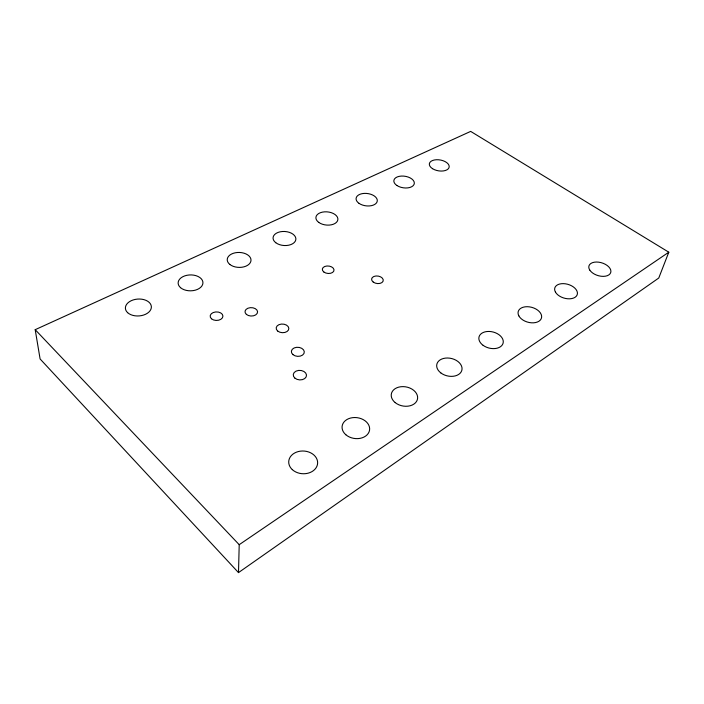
<?xml version="1.0" encoding="UTF-8"?>
<svg xmlns="http://www.w3.org/2000/svg" width="704" height="704" viewBox="0 0 704 704"><rect width="100%" height="100%" fill="white"/><g stroke="black" fill="none" stroke-linecap="round" stroke-linejoin="round"><path stroke-width="1.06" d="M238.498 572.607L239.21 544.685L35.2 329.683L470.668 131.393L668.8 252.199L658.768 278.018L238.498 572.607L40.102 358.961L35.2 329.683M239.21 544.685L668.8 252.199M277.649 331.012A6.345 4.33 3.1 0 0 288.464 330.018A6.345 4.33 3.1 0 0 281.406 324.069A6.345 4.33 3.1 0 0 277.649 331.012M246.391 314.389A6.283 4.198 1.6 0 0 257.145 313.456A6.283 4.198 1.6 0 0 250.342 307.666A6.283 4.198 1.6 0 0 246.391 314.389M211.464 318.771A6.38 4.268 -0.3 0 0 222.438 317.812A6.38 4.268 -0.3 0 0 215.75 311.942A6.38 4.268 -0.3 0 0 211.464 318.771M294.862 378.101A6.644 4.77 3.8 0 0 306.143 376.913A6.644 4.77 3.8 0 0 298.637 370.41A6.644 4.77 3.8 0 0 294.862 378.101M292.926 354.614A6.486 4.541 3.8 0 0 303.943 353.531A6.486 4.541 3.8 0 0 296.639 347.31A6.486 4.541 3.8 0 0 292.926 354.614M323.822 271.982A5.87 3.74 5.7 0 0 333.74 271.216A5.87 3.74 5.7 0 0 326.964 265.989A5.87 3.74 5.7 0 0 323.822 271.982M373.234 282.066A5.878 3.775 8.1 0 0 383.055 281.274A5.878 3.775 8.1 0 0 376.006 275.977A5.878 3.775 8.1 0 0 373.234 282.066M292.292 469.621A14.476 11.37 3.5 0 0 316.87 466.356A14.476 11.37 3.5 0 0 300.344 451.158A14.476 11.37 3.5 0 0 292.292 469.621M345.84 434.746A13.86 10.49 7.9 0 0 369.09 431.842A13.86 10.49 7.9 0 0 352.616 417.657A13.86 10.49 7.9 0 0 345.84 434.746M395.182 402.6A13.332 9.68 10.9 0 0 417.234 400.013A13.332 9.68 10.9 0 0 400.858 386.734A13.332 9.68 10.9 0 0 395.182 402.6M440.801 372.891A12.866 8.95 13 0 0 461.762 370.568A12.866 8.95 13 0 0 445.518 358.098A12.866 8.95 13 0 0 440.801 372.891M483.111 345.33A12.443 8.281 14.4 0 0 503.078 343.253A12.443 8.281 14.4 0 0 486.992 331.522A12.443 8.281 14.4 0 0 483.111 345.33M518.83 315.841A12.065 7.682 15.5 0 0 539.026 321.182A12.065 7.682 15.5 0 0 531.687 307.314A12.065 7.682 15.5 0 0 518.83 315.841M555.491 292.178A11.704 7.146 16.2 0 0 575.098 297.282A11.704 7.146 16.2 0 0 567.494 284.222A11.704 7.146 16.2 0 0 555.491 292.178M589.75 270.054A11.378 6.653 16.8 0 0 608.81 274.938A11.378 6.653 16.8 0 0 600.987 262.61A11.378 6.653 16.8 0 0 589.75 270.054M127.635 312.673A13.015 8.457 -3.8 0 0 150.084 310.737A13.015 8.457 -3.8 0 0 137.43 299.094A13.015 8.457 -3.8 0 0 127.635 312.673M180.55 287.681A12.408 7.955 -0.9 0 0 201.907 285.947A12.408 7.955 -0.9 0 0 189.165 274.974A12.408 7.955 -0.9 0 0 180.55 287.681M229.803 264.414A11.889 7.471 1.6 0 0 250.166 262.874A11.889 7.471 1.6 0 0 237.38 252.498A11.889 7.471 1.6 0 0 229.803 264.414M275.757 242.695A11.431 7.022 3.8 0 0 295.214 241.322A11.431 7.022 3.8 0 0 282.418 231.502A11.431 7.022 3.8 0 0 275.757 242.695M318.745 222.394A11.026 6.6 5.7 0 0 337.366 221.162A11.026 6.6 5.7 0 0 324.588 211.842A11.026 6.6 5.7 0 0 318.745 222.394M359.04 203.359A10.666 6.204 7.3 0 0 376.886 202.268A10.666 6.204 7.3 0 0 364.144 193.406A10.666 6.204 7.3 0 0 359.04 203.359M396.88 185.478A10.34 5.843 8.6 0 0 414.014 184.51A10.34 5.843 8.6 0 0 401.333 176.07A10.34 5.843 8.6 0 0 396.88 185.478M432.494 168.661A10.05 5.5 9.7 0 0 448.958 167.79A10.05 5.5 9.7 0 0 436.357 159.738A10.05 5.5 9.7 0 0 432.494 168.661"/></g></svg>
